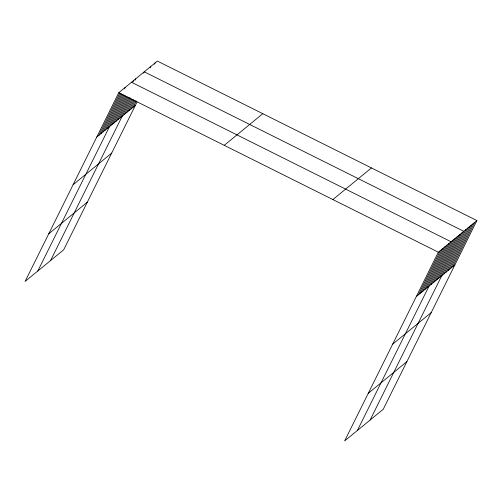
<?xml version="1.0" encoding="UTF-8"?>
<svg xmlns="http://www.w3.org/2000/svg" width="502" height="502" viewBox="0 0 502 502"><rect width="100%" height="100%" fill="white"/><g stroke="black" fill="none" stroke-linecap="round" stroke-linejoin="round"><path stroke-width="0.75" d="M476.9 220.566L438.328 252.186L344.636 440.932L383.208 409.306L476.9 220.566L157.364 61.068L118.792 92.694L25.1 281.434L63.672 249.814L137.059 101.969M98.888 135.32L119.884 93.033M101.009 133.582L120.969 93.378M103.13 131.844L121.716 94.407M124.471 88.86L125.155 87.48M105.257 130.106L122.802 94.752M107.378 128.361L123.894 95.091M37.826 270.998L124.979 95.43M111.62 124.885L125.726 96.466M132.955 81.908L133.639 80.521M113.741 123.147L126.818 96.804M135.076 80.169L135.766 78.783M115.862 121.409L127.903 97.143M117.983 119.671L128.995 97.482M120.103 117.926L130.081 97.827M50.558 260.563L130.827 98.856M143.559 73.21L144.25 71.824L463.785 231.315L370.093 420.055M124.408 114.4L131.982 99.145M126.598 112.605L133.137 99.434M128.782 110.81L133.946 100.413M150.117 67.833L150.807 66.446M130.966 109.022L135.101 100.701M133.155 107.227L136.249 100.99M154.49 64.25L155.174 62.863M418.43 294.812L440.449 250.448M420.55 293.074L442.569 248.71M422.671 291.336L444.69 246.971M424.792 289.598L446.811 245.233M426.913 287.859L448.939 243.489M357.368 430.496L451.06 241.751L131.518 82.259M431.155 284.377L453.18 240.012M433.276 282.639L455.301 238.274M435.397 280.9L457.422 236.536M437.518 279.162L459.543 234.798M439.639 277.424L461.664 233.053M443.95 273.891L465.969 229.527M446.134 272.097L468.159 227.732M448.317 270.308L470.343 225.938M450.507 268.514L472.526 224.149M452.691 266.725L474.716 222.355M96.767 137.059L135.339 105.439M73.116 184.705L111.689 153.079M48.75 233.794L87.323 202.168M224.237 145.329L262.81 113.703M332.882 199.558L371.455 167.932M416.302 296.556L454.875 264.93M392.652 344.196L431.224 312.577M368.286 393.286L406.858 361.66M118.792 92.694L438.328 252.186"/></g></svg>
